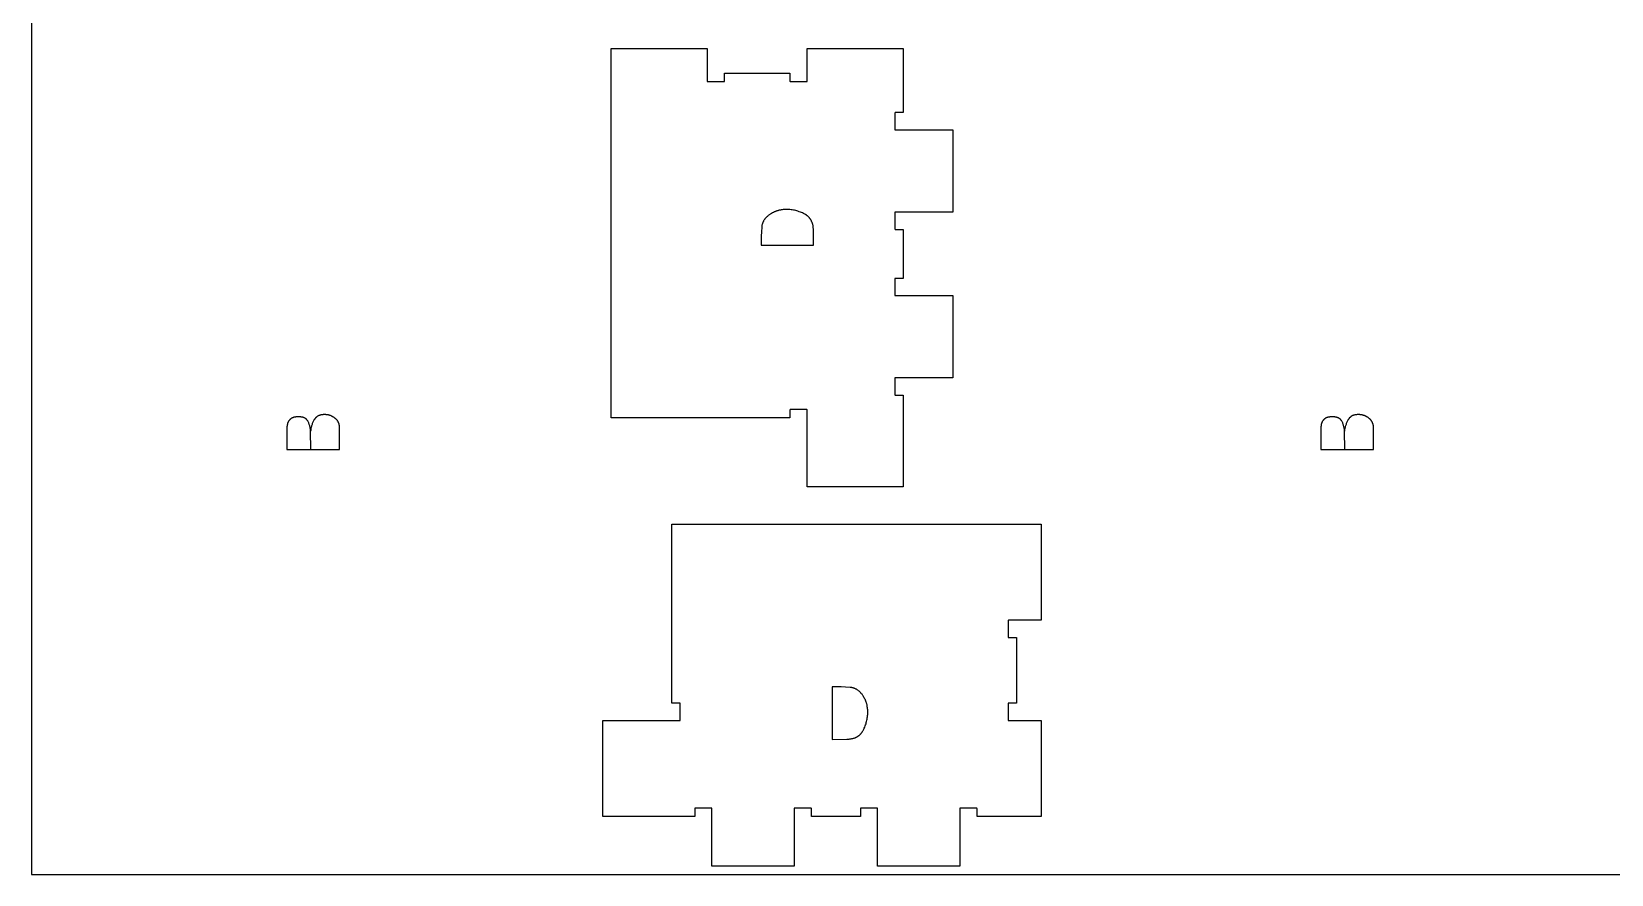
# Model space of a CAD drawing. Header units: millimetres. Extents: x -1220 to 1220, y -1930 to 4220.
# Drawn here: x -1220 to -76, y -1930 to -1320 of the extents above; entities that cross this region are included whole.
import ezdxf

# ---------------------------------------------------------------- set-up
doc = ezdxf.new("R2010")
doc.units = ezdxf.units.MM
for name, color, linetype in [('0_SHEET_SPRUCEPLY_2440X122', 1, 'CONTINUOUS'), ('1_ANYTOOL_1MMDEEP_LABELS_S', 2, 'CONTINUOUS'), ('4_ANYTOOL_CUTTHROUGH_OUTSI', 5, 'CONTINUOUS')]:
    doc.layers.add(name, color=color, linetype=linetype)

msp = doc.modelspace()

# ---------------------------------------------------------------- linework, layer by layer
at = {"layer": '0_SHEET_SPRUCEPLY_2440X122'}
msp.add_lwpolyline([(-1220, -710), (-1220, -1930), (1220, -1930), (1220, -710)], close=True, dxfattribs=at)
at = {"layer": '1_ANYTOOL_1MMDEEP_LABELS_S'}
for points in [[(-691.5, -1474.4), (-653.5, -1474.4), (-653.6, -1463.6), (-653.6, -1463), (-653.6, -1462.5), (-653.7, -1462), (-653.7, -1461.5), (-653.8, -1461), (-653.9, -1460.6), (-653.9, -1460.1), (-654, -1459.7), (-654.1, -1459.2), (-654.3, -1458.8), (-654.4, -1458.4), (-654.5, -1458), (-654.7, -1457.6), (-654.8, -1457.4), (-654.9, -1457.2), (-655, -1457), (-655, -1456.8), (-655.1, -1456.6), (-655.2, -1456.4), (-655.3, -1456.2), (-655.4, -1456.1), (-655.5, -1455.9), (-655.7, -1455.7), (-655.8, -1455.5), (-655.9, -1455.4), (-656, -1455.2), (-656.1, -1455), (-656.3, -1454.9), (-656.4, -1454.7), (-656.5, -1454.5), (-656.6, -1454.4), (-656.8, -1454.2), (-656.9, -1454.1), (-657.1, -1453.9), (-657.2, -1453.8), (-657.4, -1453.7), (-657.5, -1453.5), (-657.7, -1453.4), (-657.8, -1453.2), (-658, -1453.1), (-658.1, -1453), (-658.3, -1452.9), (-658.5, -1452.7), (-658.7, -1452.6), (-658.8, -1452.5), (-659.2, -1452.3), (-659.6, -1452), (-659.9, -1451.8), (-660.7, -1451.4), (-661.5, -1451), (-662.3, -1450.7), (-663.1, -1450.4), (-663.9, -1450.1), (-664.8, -1449.8), (-665.6, -1449.6), (-666.4, -1449.3), (-667.3, -1449.1), (-668.1, -1449), (-669, -1448.8), (-669.8, -1448.7), (-670.7, -1448.6), (-671.6, -1448.6), (-672.5, -1448.5), (-673.4, -1448.5), (-674.1, -1448.5), (-674.9, -1448.6), (-675.6, -1448.6), (-676.3, -1448.7), (-677.1, -1448.8), (-677.4, -1448.9), (-677.8, -1449), (-678.1, -1449), (-678.5, -1449.1), (-678.8, -1449.2), (-679.2, -1449.3), (-679.5, -1449.4), (-679.9, -1449.5), (-680.2, -1449.6), (-680.6, -1449.7), (-680.9, -1449.9), (-681.3, -1450), (-681.6, -1450.1), (-681.9, -1450.3), (-682.6, -1450.6), (-683.2, -1450.9), (-683.9, -1451.3), (-684.5, -1451.7), (-684.9, -1451.9), (-685.3, -1452.2), (-685.7, -1452.4), (-686, -1452.7), (-686.4, -1452.9), (-686.7, -1453.2), (-687, -1453.5), (-687.3, -1453.8), (-687.6, -1454), (-687.9, -1454.3), (-688.2, -1454.6), (-688.4, -1454.9), (-688.7, -1455.2), (-688.9, -1455.5), (-689.1, -1455.8), (-689.3, -1456.1), (-689.5, -1456.4), (-689.7, -1456.8), (-689.9, -1457.1), (-690.1, -1457.4), (-690.2, -1457.8), (-690.3, -1458.1), (-690.5, -1458.4), (-690.6, -1458.8), (-690.7, -1459.1), (-690.8, -1459.5), (-690.9, -1459.8), (-690.9, -1460.2), (-691, -1460.6), (-691, -1460.9), (-691.1, -1461.3), (-691.3, -1464.8), (-691.4, -1467.9), (-691.4, -1471.1)], [(-640.1, -1794.2), (-640.1, -1832.2), (-629.3, -1832.1), (-628.8, -1832.1), (-628.3, -1832), (-627.8, -1832), (-627.3, -1831.9), (-626.8, -1831.9), (-626.3, -1831.8), (-625.8, -1831.7), (-625.4, -1831.6), (-625, -1831.5), (-624.5, -1831.4), (-624.1, -1831.3), (-623.7, -1831.1), (-623.3, -1831), (-623.1, -1830.9), (-622.9, -1830.8), (-622.7, -1830.7), (-622.5, -1830.6), (-622.3, -1830.5), (-622.1, -1830.4), (-622, -1830.3), (-621.8, -1830.2), (-621.6, -1830.1), (-621.4, -1830), (-621.3, -1829.9), (-621.1, -1829.8), (-620.9, -1829.7), (-620.8, -1829.5), (-620.6, -1829.4), (-620.4, -1829.3), (-620.3, -1829.1), (-620.1, -1829), (-620, -1828.9), (-619.8, -1828.7), (-619.7, -1828.6), (-619.5, -1828.4), (-619.4, -1828.3), (-619.3, -1828.1), (-619.1, -1828), (-619, -1827.8), (-618.8, -1827.7), (-618.7, -1827.5), (-618.6, -1827.3), (-618.5, -1827.2), (-618.3, -1827), (-618.2, -1826.8), (-618, -1826.5), (-617.8, -1826.1), (-617.6, -1825.7), (-617.2, -1824.9), (-616.8, -1824.1), (-616.4, -1823.3), (-616.1, -1822.5), (-615.8, -1821.7), (-615.5, -1820.9), (-615.3, -1820.1), (-615.1, -1819.2), (-614.9, -1818.4), (-614.7, -1817.5), (-614.6, -1816.7), (-614.5, -1815.8), (-614.4, -1815), (-614.3, -1814.1), (-614.3, -1813.2), (-614.2, -1812.3), (-614.3, -1811.5), (-614.3, -1810.8), (-614.4, -1810.1), (-614.4, -1809.3), (-614.6, -1808.6), (-614.6, -1808.2), (-614.7, -1807.9), (-614.8, -1807.5), (-614.8, -1807.2), (-614.9, -1806.8), (-615, -1806.5), (-615.1, -1806.1), (-615.2, -1805.8), (-615.4, -1805.4), (-615.5, -1805.1), (-615.6, -1804.7), (-615.7, -1804.4), (-615.9, -1804.1), (-616, -1803.7), (-616.3, -1803.1), (-616.7, -1802.4), (-617, -1801.8), (-617.4, -1801.1), (-617.6, -1800.7), (-617.9, -1800.4), (-618.1, -1800), (-618.4, -1799.6), (-618.7, -1799.3), (-618.9, -1799), (-619.2, -1798.7), (-619.5, -1798.3), (-619.8, -1798.1), (-620.1, -1797.8), (-620.3, -1797.5), (-620.6, -1797.2), (-620.9, -1797), (-621.2, -1796.8), (-621.5, -1796.5), (-621.9, -1796.3), (-622.2, -1796.1), (-622.5, -1795.9), (-622.8, -1795.8), (-623.2, -1795.6), (-623.5, -1795.5), (-623.8, -1795.3), (-624.2, -1795.2), (-624.5, -1795.1), (-624.9, -1795), (-625.2, -1794.9), (-625.6, -1794.8), (-625.9, -1794.7), (-626.3, -1794.7), (-626.7, -1794.6), (-627.1, -1794.6), (-630.5, -1794.4), (-633.6, -1794.3), (-636.8, -1794.2)]]:
    msp.add_lwpolyline(points, close=True, dxfattribs=at)
for points in [[(-1035, -1622.4), (-997, -1622.4), (-997, -1610.1), (-996.9, -1606.9), (-996.9, -1606.7), (-996.9, -1606.4), (-996.9, -1606.1), (-996.9, -1605.8), (-997, -1605.5), (-997, -1605.3), (-997, -1605), (-997.1, -1604.7), (-997.1, -1604.5), (-997.2, -1604.2), (-997.2, -1604), (-997.3, -1603.7), (-997.4, -1603.5), (-997.5, -1603.3), (-997.6, -1603), (-997.7, -1602.8), (-997.8, -1602.6), (-997.9, -1602.3), (-998, -1602.1), (-998.1, -1601.9), (-998.3, -1601.7), (-998.4, -1601.5), (-998.5, -1601.3), (-998.7, -1601.1), (-998.9, -1600.9), (-999, -1600.7), (-999.2, -1600.5), (-999.4, -1600.3), (-999.6, -1600.2), (-999.8, -1600), (-1000, -1599.8), (-1000.2, -1599.7), (-1000.6, -1599.3), (-1000.8, -1599.2), (-1001.1, -1599), (-1001.3, -1598.9), (-1001.5, -1598.8), (-1001.7, -1598.6), (-1002, -1598.5), (-1002.2, -1598.4), (-1002.4, -1598.3), (-1002.7, -1598.2), (-1002.9, -1598), (-1003.1, -1597.9), (-1003.4, -1597.8), (-1003.6, -1597.8), (-1003.8, -1597.7), (-1004.1, -1597.6), (-1004.3, -1597.5), (-1004.6, -1597.4), (-1004.8, -1597.4), (-1005, -1597.3), (-1005.3, -1597.3), (-1005.5, -1597.2), (-1005.8, -1597.2), (-1006, -1597.1), (-1006.3, -1597.1), (-1006.5, -1597.1), (-1006.8, -1597), (-1007.1, -1597), (-1007.3, -1597), (-1007.6, -1597), (-1007.8, -1597), (-1008.2, -1597), (-1008.5, -1597), (-1008.8, -1597), (-1009.1, -1597.1), (-1009.4, -1597.1), (-1009.7, -1597.1), (-1009.9, -1597.2), (-1010.2, -1597.2), (-1010.5, -1597.3), (-1010.8, -1597.4), (-1011, -1597.4), (-1011.3, -1597.5), (-1011.5, -1597.6), (-1011.8, -1597.7), (-1012, -1597.8), (-1012.3, -1597.9), (-1012.4, -1598), (-1012.5, -1598), (-1012.6, -1598.1), (-1012.7, -1598.2), (-1012.8, -1598.2), (-1012.9, -1598.3), (-1013, -1598.4), (-1013.1, -1598.4), (-1013.2, -1598.5), (-1013.3, -1598.6), (-1013.4, -1598.7), (-1013.5, -1598.8), (-1013.6, -1598.8), (-1013.7, -1598.9), (-1013.8, -1599), (-1013.9, -1599.1), (-1014, -1599.2), (-1014.1, -1599.3), (-1014.2, -1599.4), (-1014.3, -1599.4), (-1014.4, -1599.5), (-1014.4, -1599.6), (-1014.5, -1599.7), (-1014.6, -1599.8), (-1014.8, -1600), (-1014.9, -1600.3), (-1015.1, -1600.5), (-1015.2, -1600.7), (-1015.5, -1601.2), (-1015.8, -1601.6), (-1016, -1602.1), (-1016.2, -1602.6), (-1016.5, -1603.1), (-1016.7, -1603.6), (-1016.8, -1604.1), (-1017, -1604.6), (-1017.2, -1605.2), (-1017.3, -1605.7), (-1017.5, -1606.2), (-1017.6, -1606.8), (-1017.7, -1607.3), (-1017.8, -1607.9), (-1017.8, -1608.5), (-1017.9, -1609.1)], [(-1017.7, -1622.4), (-1017.9, -1609.1), (-1017.9, -1608.6), (-1018, -1608.1), (-1018, -1607.6), (-1018.1, -1607.1), (-1018.2, -1606.6), (-1018.3, -1606.1), (-1018.4, -1605.7), (-1018.5, -1605.2), (-1018.6, -1604.8), (-1018.8, -1604.3), (-1018.9, -1603.9), (-1019.1, -1603.5), (-1019.2, -1603.1), (-1019.4, -1602.6), (-1019.6, -1602.2), (-1019.8, -1601.8), (-1019.9, -1601.7), (-1019.9, -1601.6), (-1020, -1601.5), (-1020.1, -1601.4), (-1020.1, -1601.4), (-1020.2, -1601.3), (-1020.3, -1601.2), (-1020.3, -1601.1), (-1020.4, -1601), (-1020.5, -1600.9), (-1020.5, -1600.8), (-1020.6, -1600.7), (-1020.7, -1600.7), (-1020.8, -1600.6), (-1020.8, -1600.5), (-1020.9, -1600.4), (-1021, -1600.4), (-1021.1, -1600.3), (-1021.2, -1600.2), (-1021.3, -1600.1), (-1021.4, -1600.1), (-1021.4, -1600), (-1021.5, -1599.9), (-1021.6, -1599.9), (-1021.7, -1599.8), (-1021.8, -1599.8), (-1021.9, -1599.7), (-1022, -1599.6), (-1022.1, -1599.6), (-1022.2, -1599.5), (-1022.3, -1599.5), (-1022.5, -1599.4), (-1022.6, -1599.4), (-1022.7, -1599.3), (-1022.9, -1599.2), (-1023.1, -1599.2), (-1023.4, -1599.1), (-1023.6, -1599), (-1023.9, -1598.9), (-1024.2, -1598.9), (-1024.4, -1598.8), (-1024.7, -1598.8), (-1025, -1598.7), (-1025.3, -1598.7), (-1025.6, -1598.7), (-1025.9, -1598.7), (-1026.2, -1598.6), (-1026.5, -1598.6), (-1026.8, -1598.6), (-1027.3, -1598.6), (-1027.6, -1598.7), (-1027.8, -1598.7), (-1028.1, -1598.7), (-1028.3, -1598.7), (-1028.5, -1598.7), (-1028.8, -1598.8), (-1029, -1598.8), (-1029.2, -1598.8), (-1029.4, -1598.9), (-1029.6, -1598.9), (-1029.8, -1599), (-1030, -1599), (-1030.2, -1599.1), (-1030.4, -1599.2), (-1030.6, -1599.2), (-1030.8, -1599.3), (-1031, -1599.4), (-1031.2, -1599.5), (-1031.3, -1599.5), (-1031.5, -1599.6), (-1031.7, -1599.7), (-1031.8, -1599.8), (-1032, -1599.9), (-1032.1, -1600), (-1032.3, -1600.1), (-1032.4, -1600.3), (-1032.6, -1600.4), (-1032.7, -1600.5), (-1032.9, -1600.6), (-1033, -1600.8), (-1033.1, -1600.9), (-1033.2, -1601), (-1033.3, -1601.2), (-1033.5, -1601.3), (-1033.6, -1601.5), (-1033.7, -1601.6), (-1033.8, -1601.8), (-1033.9, -1601.9), (-1034, -1602.1), (-1034.1, -1602.3), (-1034.1, -1602.5), (-1034.2, -1602.6), (-1034.3, -1602.8), (-1034.4, -1603), (-1034.5, -1603.2), (-1034.5, -1603.4), (-1034.6, -1603.6), (-1034.6, -1603.8), (-1034.7, -1604), (-1034.7, -1604.2), (-1034.8, -1604.4), (-1034.8, -1604.7), (-1034.9, -1604.9), (-1034.9, -1605.1), (-1034.9, -1605.4), (-1035, -1605.6), (-1035, -1605.8), (-1035, -1606.1), (-1035, -1606.6), (-1035, -1607.1), (-1035, -1622.4)], [(-286, -1622.4), (-248, -1622.4), (-248, -1610.1), (-247.9, -1606.9), (-247.9, -1606.7), (-247.9, -1606.4), (-247.9, -1606.1), (-247.9, -1605.8), (-248, -1605.5), (-248, -1605.3), (-248, -1605), (-248.1, -1604.7), (-248.1, -1604.5), (-248.2, -1604.2), (-248.2, -1604), (-248.3, -1603.7), (-248.4, -1603.5), (-248.5, -1603.3), (-248.6, -1603), (-248.7, -1602.8), (-248.8, -1602.6), (-248.9, -1602.3), (-249, -1602.1), (-249.1, -1601.9), (-249.3, -1601.7), (-249.4, -1601.5), (-249.5, -1601.3), (-249.7, -1601.1), (-249.9, -1600.9), (-250, -1600.7), (-250.2, -1600.5), (-250.4, -1600.3), (-250.6, -1600.2), (-250.8, -1600), (-251, -1599.8), (-251.2, -1599.7), (-251.6, -1599.3), (-251.8, -1599.2), (-252.1, -1599), (-252.3, -1598.9), (-252.5, -1598.8), (-252.7, -1598.6), (-253, -1598.5), (-253.2, -1598.4), (-253.4, -1598.3), (-253.7, -1598.2), (-253.9, -1598), (-254.1, -1597.9), (-254.4, -1597.8), (-254.6, -1597.8), (-254.8, -1597.7), (-255.1, -1597.6), (-255.3, -1597.5), (-255.6, -1597.4), (-255.8, -1597.4), (-256, -1597.3), (-256.3, -1597.3), (-256.5, -1597.2), (-256.8, -1597.2), (-257, -1597.1), (-257.3, -1597.1), (-257.5, -1597.1), (-257.8, -1597), (-258.1, -1597), (-258.3, -1597), (-258.6, -1597), (-258.8, -1597), (-259.2, -1597), (-259.5, -1597), (-259.8, -1597), (-260.1, -1597.1), (-260.4, -1597.1), (-260.7, -1597.1), (-260.9, -1597.2), (-261.2, -1597.2), (-261.5, -1597.3), (-261.8, -1597.4), (-262, -1597.4), (-262.3, -1597.5), (-262.5, -1597.6), (-262.8, -1597.7), (-263, -1597.8), (-263.3, -1597.9), (-263.4, -1598), (-263.5, -1598), (-263.6, -1598.1), (-263.7, -1598.2), (-263.8, -1598.2), (-263.9, -1598.3), (-264, -1598.4), (-264.1, -1598.4), (-264.2, -1598.5), (-264.3, -1598.6), (-264.4, -1598.7), (-264.5, -1598.8), (-264.6, -1598.8), (-264.7, -1598.9), (-264.8, -1599), (-264.9, -1599.1), (-265, -1599.2), (-265.1, -1599.3), (-265.2, -1599.4), (-265.3, -1599.4), (-265.4, -1599.5), (-265.4, -1599.6), (-265.5, -1599.7), (-265.6, -1599.8), (-265.8, -1600), (-265.9, -1600.3), (-266.1, -1600.5), (-266.2, -1600.7), (-266.5, -1601.2), (-266.8, -1601.6), (-267, -1602.1), (-267.2, -1602.6), (-267.5, -1603.1), (-267.7, -1603.6), (-267.8, -1604.1), (-268, -1604.6), (-268.2, -1605.2), (-268.3, -1605.7), (-268.5, -1606.2), (-268.6, -1606.8), (-268.7, -1607.3), (-268.8, -1607.9), (-268.8, -1608.5), (-268.9, -1609.1)], [(-268.7, -1622.4), (-268.9, -1609.1), (-268.9, -1608.6), (-269, -1608.1), (-269, -1607.6), (-269.1, -1607.1), (-269.2, -1606.6), (-269.3, -1606.1), (-269.4, -1605.7), (-269.5, -1605.2), (-269.6, -1604.8), (-269.8, -1604.3), (-269.9, -1603.9), (-270.1, -1603.5), (-270.2, -1603.1), (-270.4, -1602.6), (-270.6, -1602.2), (-270.8, -1601.8), (-270.9, -1601.7), (-270.9, -1601.6), (-271, -1601.5), (-271.1, -1601.4), (-271.1, -1601.4), (-271.2, -1601.3), (-271.3, -1601.2), (-271.3, -1601.1), (-271.4, -1601), (-271.5, -1600.9), (-271.5, -1600.8), (-271.6, -1600.7), (-271.7, -1600.7), (-271.8, -1600.6), (-271.8, -1600.5), (-271.9, -1600.4), (-272, -1600.4), (-272.1, -1600.3), (-272.2, -1600.2), (-272.3, -1600.1), (-272.4, -1600.1), (-272.4, -1600), (-272.5, -1599.9), (-272.6, -1599.9), (-272.7, -1599.8), (-272.8, -1599.8), (-272.9, -1599.7), (-273, -1599.6), (-273.1, -1599.6), (-273.2, -1599.5), (-273.3, -1599.5), (-273.5, -1599.4), (-273.6, -1599.4), (-273.7, -1599.3), (-273.9, -1599.2), (-274.1, -1599.2), (-274.4, -1599.1), (-274.6, -1599), (-274.9, -1598.9), (-275.2, -1598.9), (-275.4, -1598.8), (-275.7, -1598.8), (-276, -1598.7), (-276.3, -1598.7), (-276.6, -1598.7), (-276.9, -1598.7), (-277.2, -1598.6), (-277.5, -1598.6), (-277.8, -1598.6), (-278.3, -1598.6), (-278.6, -1598.7), (-278.8, -1598.7), (-279.1, -1598.7), (-279.3, -1598.7), (-279.5, -1598.7), (-279.8, -1598.8), (-280, -1598.8), (-280.2, -1598.8), (-280.4, -1598.9), (-280.6, -1598.9), (-280.8, -1599), (-281, -1599), (-281.2, -1599.1), (-281.4, -1599.2), (-281.6, -1599.2), (-281.8, -1599.3), (-282, -1599.4), (-282.2, -1599.5), (-282.3, -1599.5), (-282.5, -1599.6), (-282.7, -1599.7), (-282.8, -1599.8), (-283, -1599.9), (-283.1, -1600), (-283.3, -1600.1), (-283.4, -1600.3), (-283.6, -1600.4), (-283.7, -1600.5), (-283.9, -1600.6), (-284, -1600.8), (-284.1, -1600.9), (-284.2, -1601), (-284.3, -1601.2), (-284.5, -1601.3), (-284.6, -1601.5), (-284.7, -1601.6), (-284.8, -1601.8), (-284.9, -1601.9), (-285, -1602.1), (-285.1, -1602.3), (-285.1, -1602.5), (-285.2, -1602.6), (-285.3, -1602.8), (-285.4, -1603), (-285.5, -1603.2), (-285.5, -1603.4), (-285.6, -1603.6), (-285.6, -1603.8), (-285.7, -1604), (-285.7, -1604.2), (-285.8, -1604.4), (-285.8, -1604.7), (-285.9, -1604.9), (-285.9, -1605.1), (-285.9, -1605.4), (-286, -1605.6), (-286, -1605.8), (-286, -1606.1), (-286, -1606.6), (-286, -1607.1), (-286, -1622.4)]]:
    msp.add_lwpolyline(points, dxfattribs=at)
at = {"layer": '4_ANYTOOL_CUTTHROUGH_OUTSI'}
for points in [[(-670.6, -1599.4), (-800.1, -1599.4), (-800.1, -1331.9), (-730.6, -1331.9), (-730.6, -1355.7), (-730.6, -1355.7, 0.414214), (-730.4, -1355.9), (-718.4, -1355.9, 0.414214), (-718.1, -1355.7), (-718.1, -1349.9), (-670.6, -1349.9), (-670.6, -1355.7), (-670.6, -1355.7, 0.414214), (-670.4, -1355.9), (-658.4, -1355.9, 0.414214), (-658.1, -1355.7), (-658.1, -1331.9), (-588.6, -1331.9), (-588.6, -1378.4), (-594.4, -1378.4), (-594.4, -1378.4, 0.414214), (-594.6, -1378.7), (-594.6, -1390.7, 0.414214), (-594.4, -1390.9), (-552.6, -1390.9), (-552.6, -1450.4), (-594.4, -1450.4), (-594.4, -1450.4, 0.414214), (-594.6, -1450.7), (-594.6, -1462.7, 0.414214), (-594.4, -1462.9), (-588.6, -1462.9), (-588.6, -1498.4), (-594.4, -1498.4), (-594.4, -1498.4, 0.414214), (-594.6, -1498.7), (-594.6, -1510.7, 0.414214), (-594.4, -1510.9), (-552.6, -1510.9), (-552.6, -1570.4), (-594.4, -1570.4), (-594.4, -1570.4, 0.414214), (-594.6, -1570.7), (-594.6, -1582.7, 0.414214), (-594.4, -1582.9), (-588.6, -1582.9), (-588.6, -1649.4), (-658.1, -1649.4), (-658.1, -1593.7), (-658.1, -1593.7, 0.414214), (-658.4, -1593.4), (-670.4, -1593.4, 0.414214), (-670.6, -1593.7)], [(-756.1, -1806), (-756.1, -1676.5), (-488.6, -1676.5), (-488.6, -1746), (-512.4, -1746), (-512.4, -1746, 0.414214), (-512.6, -1746.3), (-512.6, -1758.3, 0.414214), (-512.4, -1758.5), (-506.6, -1758.5), (-506.6, -1806), (-512.4, -1806), (-512.4, -1806, 0.414214), (-512.6, -1806.3), (-512.6, -1818.3, 0.414214), (-512.4, -1818.5), (-488.6, -1818.5), (-488.6, -1888), (-535.1, -1888), (-535.1, -1882.3), (-535.1, -1882.3, 0.414214), (-535.4, -1882), (-547.4, -1882, 0.414214), (-547.6, -1882.3), (-547.6, -1924), (-607.1, -1924), (-607.1, -1882.3), (-607.1, -1882.3, 0.414214), (-607.4, -1882), (-619.4, -1882, 0.414214), (-619.6, -1882.3), (-619.6, -1888), (-655.1, -1888), (-655.1, -1882.3), (-655.1, -1882.3, 0.414214), (-655.4, -1882), (-667.4, -1882, 0.414214), (-667.6, -1882.3), (-667.6, -1924), (-727.1, -1924), (-727.1, -1882.3), (-727.1, -1882.3, 0.414214), (-727.4, -1882), (-739.4, -1882, 0.414214), (-739.6, -1882.3), (-739.6, -1888), (-806.1, -1888), (-806.1, -1818.5), (-750.4, -1818.5), (-750.4, -1818.5, 0.414214), (-750.1, -1818.3), (-750.1, -1806.3, 0.414214), (-750.4, -1806)]]:
    msp.add_lwpolyline(points, format="xyb", close=True, dxfattribs=at)

doc.saveas('drawing.dxf')
